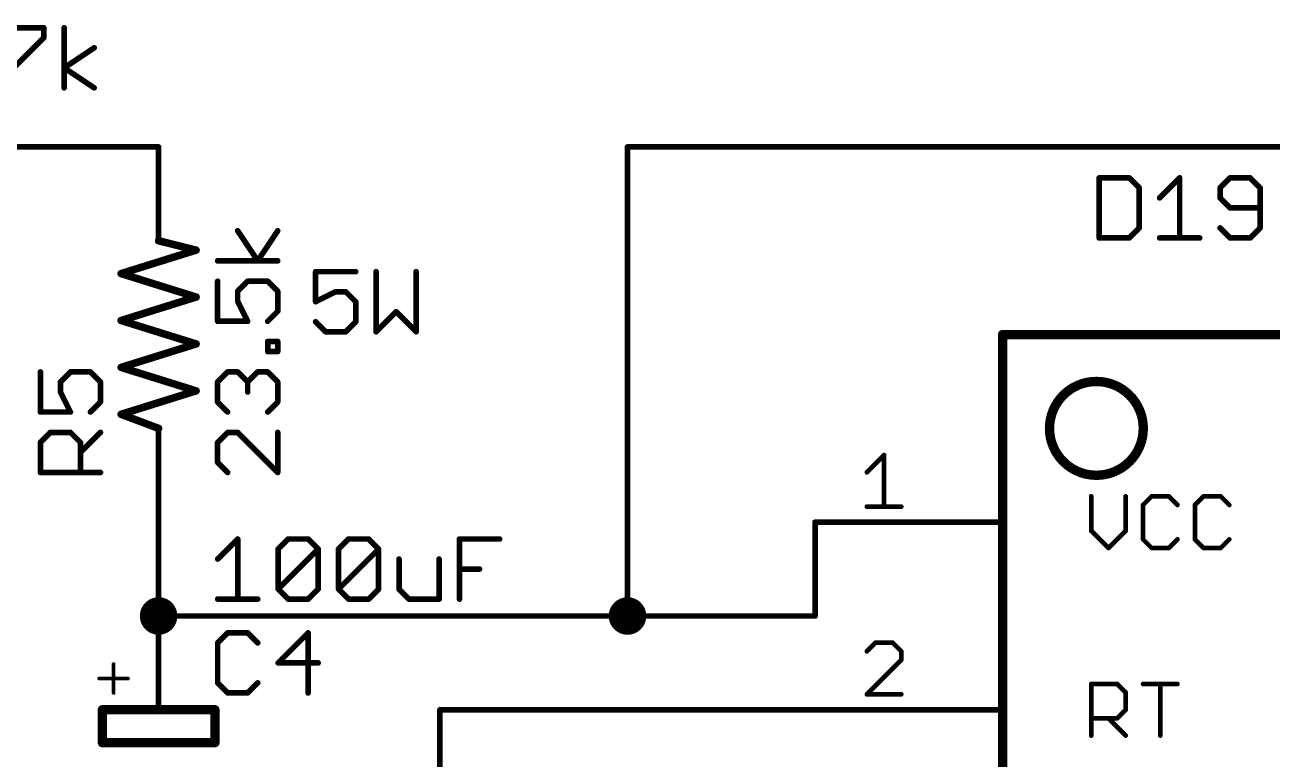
# Model space of a CAD drawing. Extents: x -40 to 215, y -109 to 87.
# Drawn here: x 67.5 to 101.28, y 64.71 to 84.58 of the extents above; entities that cross this region are included whole.
import ezdxf

# ---------------------------------------------------------------- set-up
doc = ezdxf.new("R2010")
doc.units = 0
for name, color, linetype in [('91', 94, 'CONTINUOUS'), ('94', 14, 'CONTINUOUS'), ('95', 251, 'CONTINUOUS'), ('96', 251, 'CONTINUOUS'), ('97', 251, 'CONTINUOUS')]:
    doc.layers.add(name, color=color, linetype=linetype)

msp = doc.modelspace()

# ---------------------------------------------------------------- linework, layer by layer
at = {"layer": '91', "const_width": 0.1524}
for points in [[(66.04, 81.28), (71.12, 81.28)], [(101.6, 81.28), (83.82, 81.28)], [(83.82, 81.28), (83.82, 68.58)], [(71.12, 71.12), (71.12, 68.58)], [(88.9, 68.58), (88.9, 71.12)], [(71.12, 68.58), (83.82, 68.58)], [(83.82, 68.58), (88.9, 68.58)], [(88.9, 66.04), (78.74, 66.04)]]:
    msp.add_lwpolyline(points, dxfattribs=at)
at = {"layer": '91'}
for points, const_width in [([(71.12, 81.2419, 1), (71.12, 81.3181)], 0.0762), ([(83.82, 81.3181, 1), (83.82, 81.2419)], 0.0762), ([(83.8581, 81.28, 1), (83.7819, 81.28)], 0.0762), ([(71.1581, 71.12, 1), (71.0819, 71.12)], 0.0762), ([(88.9381, 71.12, 1), (88.8619, 71.12)], 0.0762), ([(71.12, 68.326, 1), (71.12, 68.834, 1), (71.12, 68.326)], 0.508), ([(83.82, 68.326, 1), (83.82, 68.834, 1), (83.82, 68.326)], 0.508), ([(71.12, 68.6181, 1), (71.12, 68.5419)], 0.0762), ([(71.0819, 68.58, 1), (71.1581, 68.58)], 0.0762), ([(83.82, 68.6181, 1), (83.82, 68.5419)], 0.0762), ([(83.7819, 68.58, 1), (83.8581, 68.58)], 0.0762), ([(83.82, 68.5419, 1), (83.82, 68.6181)], 0.0762), ([(88.8619, 68.58, 1), (88.9381, 68.58)], 0.0762), ([(88.9, 68.5419, 1), (88.9, 68.6181)], 0.0762), ([(78.74, 66.0781, 1), (78.74, 66.0019)], 0.0762), ([(88.9, 66.0019, 1), (88.9, 66.0781)], 0.0762)]:
    msp.add_lwpolyline(points, format="xyb", dxfattribs=dict(at, const_width=const_width))
at = {"layer": '94'}
for points, const_width in [([(71.12, 81.28), (71.12, 78.74)], 0.1524), ([(72.136, 78.486), (71.12, 78.74)], 0.2032), ([(70.104, 77.851), (72.136, 78.486)], 0.2032), ([(72.136, 77.216), (70.104, 77.851)], 0.2032), ([(70.104, 76.581), (72.136, 77.216)], 0.2032), ([(72.136, 75.946), (70.104, 76.581)], 0.2032), ([(70.104, 75.311), (72.136, 75.946)], 0.2032), ([(93.98, 76.2), (111.76, 76.2)], 0.254), ([(93.98, 53.34), (93.98, 76.2)], 0.254), ([(72.136, 74.676), (70.104, 75.311)], 0.2032), ([(70.104, 74.041), (72.136, 74.676)], 0.2032), ([(71.12, 73.66), (70.104, 74.041)], 0.2032), ([(71.12, 71.12), (71.12, 73.66)], 0.1524), ([(88.9, 71.12), (93.98, 71.12)], 0.1524), ([(71.12, 68.58), (71.12, 66.04)], 0.1524), ([(69.9003, 66.4972), (69.9003, 67.2768)], 0.1016), ([(69.5105, 66.887), (70.2901, 66.887)], 0.1016), ([(69.596, 66.04), (69.596, 65.151)], 0.254), ([(69.596, 66.04), (72.644, 66.04)], 0.254), ([(72.644, 65.151), (72.644, 66.04)], 0.254), ([(78.74, 66.04), (78.74, 63.5)], 0.1524), ([(88.9, 66.04), (93.98, 66.04)], 0.1524), ([(69.596, 65.151), (72.644, 65.151)], 0.254)]:
    msp.add_lwpolyline(points, dxfattribs=dict(at, const_width=const_width))
for points, const_width in [([(71.1581, 81.28, 1), (71.0819, 81.28)], 0.0762), ([(71.1323, 78.7893, 1), (71.1077, 78.6907)], 0.1016), ([(71.0819, 78.74, 1), (71.1581, 78.74)], 0.0762), ([(72.1512, 78.4375, 1), (72.1208, 78.5345)], 0.1016), ([(72.1237, 78.4367, 1), (72.1483, 78.5353)], 0.1016), ([(70.1192, 77.8995, 1), (70.0888, 77.8025)], 0.1016), ([(70.0888, 77.8995, 1), (70.1192, 77.8025)], 0.1016), ([(72.1512, 77.1675, 1), (72.1208, 77.2645)], 0.1016), ([(72.1208, 77.1675, 1), (72.1512, 77.2645)], 0.1016), ([(70.1192, 76.6295, 1), (70.0888, 76.5325)], 0.1016), ([(70.0888, 76.6295, 1), (70.1192, 76.5325)], 0.1016), ([(72.1512, 75.8975, 1), (72.1208, 75.9945)], 0.1016), ([(72.1208, 75.8975, 1), (72.1512, 75.9945)], 0.1016), ([(93.98, 76.2635, 1), (93.98, 76.1365)], 0.127), ([(94.0435, 76.2, 1), (93.9165, 76.2)], 0.127), ([(70.1192, 75.3595, 1), (70.0888, 75.2625)], 0.1016), ([(70.0888, 75.3595, 1), (70.1192, 75.2625)], 0.1016), ([(96.52, 72.39, 1), (96.52, 74.93, 1), (96.52, 72.39)], 0.254), ([(72.1512, 74.6275, 1), (72.1208, 74.7245)], 0.1016), ([(72.1208, 74.6275, 1), (72.1512, 74.7245)], 0.1016), ([(70.1218, 74.0886, 1), (70.0862, 73.9934)], 0.1016), ([(70.0888, 74.0895, 1), (70.1192, 73.9925)], 0.1016), ([(71.1581, 73.66, 1), (71.0819, 73.66)], 0.0762), ([(71.1022, 73.6124, 1), (71.1378, 73.7076)], 0.1016), ([(71.0819, 71.12, 1), (71.1581, 71.12)], 0.0762), ([(88.9, 71.1581, 1), (88.9, 71.0819)], 0.0762), ([(93.98, 71.0819, 1), (93.98, 71.1581)], 0.0762), ([(71.1581, 68.58, 1), (71.0819, 68.58)], 0.0762), ([(69.9257, 67.2768, 1), (69.8749, 67.2768)], 0.0508), ([(69.5105, 66.9124, 1), (69.5105, 66.8616)], 0.0508), ([(70.2901, 66.8616, 1), (70.2901, 66.9124)], 0.0508), ([(69.8749, 66.4972, 1), (69.9257, 66.4972)], 0.0508), ([(69.6595, 66.04, 1), (69.5325, 66.04)], 0.127), ([(69.596, 66.1035, 1), (69.596, 65.9765)], 0.127), ([(71.0819, 66.04, 1), (71.1581, 66.04)], 0.0762), ([(72.7075, 66.04, 1), (72.5805, 66.04)], 0.127), ([(72.644, 65.9765, 1), (72.644, 66.1035)], 0.127), ([(78.7781, 66.04, 1), (78.7019, 66.04)], 0.0762), ([(88.9, 66.0781, 1), (88.9, 66.0019)], 0.0762), ([(93.98, 66.0019, 1), (93.98, 66.0781)], 0.0762), ([(69.596, 65.2145, 1), (69.596, 65.0875)], 0.127), ([(69.5325, 65.151, 1), (69.6595, 65.151)], 0.127), ([(72.5805, 65.151, 1), (72.7075, 65.151)], 0.127), ([(72.644, 65.0875, 1), (72.644, 65.2145)], 0.127)]:
    msp.add_lwpolyline(points, format="xyb", dxfattribs=dict(at, const_width=const_width))
at = {"layer": '95'}
for points, const_width in [([(96.5962, 80.4432), (96.5962, 78.8162)], 0.1524), ([(97.4097, 80.4432), (96.5962, 80.4432)], 0.1524), ([(97.6809, 80.172), (97.4097, 80.4432)], 0.1524), ([(98.2334, 79.9009), (98.7757, 80.4432)], 0.1524), ([(98.7757, 80.4432), (98.7757, 78.8162)], 0.1524), ([(100.1417, 80.4432), (99.8705, 80.172)], 0.1524), ([(100.684, 80.4432), (100.1417, 80.4432)], 0.1524), ([(100.9552, 80.172), (100.684, 80.4432)], 0.1524), ([(97.6809, 79.0874), (97.6809, 80.172)], 0.1524), ([(99.8705, 80.172), (99.8705, 79.9009)], 0.1524), ([(100.9552, 79.0874), (100.9552, 80.172)], 0.1524), ([(99.8705, 79.9009), (100.1417, 79.6297)], 0.1524), ([(100.1417, 79.6297), (100.9552, 79.6297)], 0.1524), ([(97.4097, 78.8162), (97.6809, 79.0874)], 0.1524), ([(99.8705, 79.0874), (100.1417, 78.8162)], 0.1524), ([(100.684, 78.8162), (100.9552, 79.0874)], 0.1524), ([(96.5962, 78.8162), (97.4097, 78.8162)], 0.1524), ([(98.2334, 78.8162), (99.318, 78.8162)], 0.1524), ([(100.1417, 78.8162), (100.684, 78.8162)], 0.1524), ([(67.9182, 75.188), (67.9182, 74.1034)], 0.1524), ([(68.4605, 74.9168), (68.7317, 75.188)], 0.1524), ([(68.4605, 74.6457), (68.4605, 74.9168)], 0.1524), ([(68.7317, 75.188), (69.274, 75.188)], 0.1524), ([(69.274, 75.188), (69.5452, 74.9168)], 0.1524), ([(69.5452, 74.9168), (69.5452, 74.3745)], 0.1524), ([(68.7317, 74.1034), (68.4605, 74.6457)], 0.1524), ([(69.5452, 74.3745), (69.274, 74.1034)], 0.1524), ([(67.9182, 74.1034), (68.7317, 74.1034)], 0.1524), ([(67.9182, 73.2797), (68.1894, 73.5509)], 0.1524), ([(67.9182, 72.4662), (67.9182, 73.2797)], 0.1524), ([(68.1894, 73.5509), (68.7317, 73.5509)], 0.1524), ([(68.7317, 73.5509), (69.0029, 73.2797)], 0.1524), ([(69.0029, 73.0085), (69.5452, 73.5509)], 0.1524), ([(69.0029, 73.2797), (69.0029, 72.4662)], 0.1524), ([(90.3034, 72.4712), (90.7695, 72.9373)], 0.127), ([(90.7695, 72.9373), (90.7695, 71.5391)], 0.127), ([(69.5452, 72.4662), (67.9182, 72.4662)], 0.1524), ([(96.3803, 71.8197), (96.3803, 70.8876)], 0.127), ([(97.3124, 70.8876), (97.3124, 71.8197)], 0.127), ([(98.0166, 71.8197), (97.7836, 71.5867)], 0.127), ([(97.7836, 71.5867), (97.7836, 70.6545)], 0.127), ([(98.4827, 71.8197), (98.0166, 71.8197)], 0.127), ([(98.7157, 71.5867), (98.4827, 71.8197)], 0.127), ([(99.4199, 71.8197), (99.1869, 71.5867)], 0.127), ([(99.1869, 71.5867), (99.1869, 70.6545)], 0.127), ([(99.886, 71.8197), (99.4199, 71.8197)], 0.127), ([(100.119, 71.5867), (99.886, 71.8197)], 0.127), ([(90.3034, 71.5391), (91.2356, 71.5391)], 0.127), ([(96.3803, 70.8876), (96.8464, 70.4215)], 0.127), ([(96.8464, 70.4215), (97.3124, 70.8876)], 0.127), ([(97.7836, 70.6545), (98.0166, 70.4215)], 0.127), ([(98.4827, 70.4215), (98.7157, 70.6545)], 0.127), ([(99.1869, 70.6545), (99.4199, 70.4215)], 0.127), ([(99.886, 70.4215), (100.119, 70.6545)], 0.127), ([(98.0166, 70.4215), (98.4827, 70.4215)], 0.127), ([(99.4199, 70.4215), (99.886, 70.4215)], 0.127), ([(72.9914, 68.1242), (72.7202, 67.853)], 0.1524), ([(72.7202, 67.853), (72.7202, 66.7684)], 0.1524), ([(73.5337, 68.1242), (72.9914, 68.1242)], 0.1524), ([(73.8049, 67.853), (73.5337, 68.1242)], 0.1524), ([(75.1709, 68.1242), (74.3574, 67.3107)], 0.1524), ([(75.1709, 66.4972), (75.1709, 68.1242)], 0.1524), ([(90.5365, 67.8573), (90.3034, 67.6243)], 0.127), ([(91.0025, 67.8573), (90.5365, 67.8573)], 0.127), ([(91.2356, 67.6243), (91.0025, 67.8573)], 0.127), ([(91.2356, 67.3912), (91.2356, 67.6243)], 0.127), ([(74.3574, 67.3107), (75.442, 67.3107)], 0.1524), ([(90.3034, 66.4591), (91.2356, 67.3912)], 0.127), ([(72.7202, 66.7684), (72.9914, 66.4972)], 0.1524), ([(72.9914, 66.4972), (73.5337, 66.4972)], 0.1524), ([(73.5337, 66.4972), (73.8049, 66.7684)], 0.1524), ([(96.3803, 65.3415), (96.3803, 66.7397)], 0.127), ([(96.3803, 66.7397), (97.0794, 66.7397)], 0.127), ([(97.0794, 66.7397), (97.3124, 66.5067)], 0.127), ([(97.3124, 66.5067), (97.3124, 66.0406)], 0.127), ([(97.7836, 66.7397), (98.7157, 66.7397)], 0.127), ([(98.2496, 65.3415), (98.2496, 66.7397)], 0.127), ([(91.2356, 66.4591), (90.3034, 66.4591)], 0.127), ([(97.0794, 65.8076), (96.3803, 65.8076)], 0.127), ([(96.8464, 65.8076), (97.3124, 65.3415)], 0.127), ([(97.3124, 66.0406), (97.0794, 65.8076)], 0.127)]:
    msp.add_lwpolyline(points, dxfattribs=dict(at, const_width=const_width))
for points, const_width in [([(96.6343, 80.4432, 1), (96.5581, 80.4432)], 0.0762), ([(96.5962, 80.4813, 1), (96.5962, 80.4051)], 0.0762), ([(97.4366, 80.4701, 1), (97.3828, 80.4162)], 0.0762), ([(97.4097, 80.4051, 1), (97.4097, 80.4813)], 0.0762), ([(98.8138, 80.4432, 1), (98.7376, 80.4432)], 0.0762), ([(98.8026, 80.4162, 1), (98.7487, 80.4701)], 0.0762), ([(100.1417, 80.4813, 1), (100.1417, 80.4051)], 0.0762), ([(100.1686, 80.4162, 1), (100.1147, 80.4701)], 0.0762), ([(100.7109, 80.4701, 1), (100.6571, 80.4162)], 0.0762), ([(100.684, 80.4051, 1), (100.684, 80.4813)], 0.0762), ([(97.719, 80.172, 1), (97.6428, 80.172)], 0.0762), ([(97.6539, 80.1451, 1), (97.7078, 80.199)], 0.0762), ([(99.9086, 80.172, 1), (99.8324, 80.172)], 0.0762), ([(99.8436, 80.199, 1), (99.8975, 80.1451)], 0.0762), ([(100.9933, 80.172, 1), (100.9171, 80.172)], 0.0762), ([(100.9282, 80.1451, 1), (100.9821, 80.199)], 0.0762), ([(98.2064, 79.9278, 1), (98.2603, 79.8739)], 0.0762), ([(99.8975, 79.9278, 1), (99.8436, 79.8739)], 0.0762), ([(99.8324, 79.9009, 1), (99.9086, 79.9009)], 0.0762), ([(100.1417, 79.6678, 1), (100.1417, 79.5916)], 0.0762), ([(100.1147, 79.6028, 1), (100.1686, 79.6566)], 0.0762), ([(100.9552, 79.5916, 1), (100.9552, 79.6678)], 0.0762), ([(97.6428, 79.0874, 1), (97.719, 79.0874)], 0.0762), ([(97.7078, 79.0604, 1), (97.6539, 79.1143)], 0.0762), ([(99.8975, 79.1143, 1), (99.8436, 79.0604)], 0.0762), ([(100.9171, 79.0874, 1), (100.9933, 79.0874)], 0.0762), ([(100.9821, 79.0604, 1), (100.9282, 79.1143)], 0.0762), ([(96.5962, 78.8543, 1), (96.5962, 78.7781)], 0.0762), ([(96.5581, 78.8162, 1), (96.6343, 78.8162)], 0.0762), ([(97.3828, 78.8431, 1), (97.4366, 78.7893)], 0.0762), ([(97.4097, 78.7781, 1), (97.4097, 78.8543)], 0.0762), ([(98.2334, 78.8543, 1), (98.2334, 78.7781)], 0.0762), ([(98.7376, 78.8162, 1), (98.8138, 78.8162)], 0.0762), ([(99.318, 78.7781, 1), (99.318, 78.8543)], 0.0762), ([(100.1417, 78.8543, 1), (100.1417, 78.7781)], 0.0762), ([(100.1147, 78.7893, 1), (100.1686, 78.8431)], 0.0762), ([(100.6571, 78.8431, 1), (100.7109, 78.7893)], 0.0762), ([(100.684, 78.7781, 1), (100.684, 78.8543)], 0.0762), ([(67.9563, 75.188, 1), (67.8801, 75.188)], 0.0762), ([(68.4986, 74.9168, 1), (68.4224, 74.9168)], 0.0762), ([(68.7317, 75.2261, 1), (68.7317, 75.1499)], 0.0762), ([(68.7586, 75.1611, 1), (68.7048, 75.215)], 0.0762), ([(69.301, 75.215, 1), (69.2471, 75.1611)], 0.0762), ([(69.274, 75.1499, 1), (69.274, 75.2261)], 0.0762), ([(69.5833, 74.9168, 1), (69.5071, 74.9168)], 0.0762), ([(68.4336, 74.9438, 1), (68.4875, 74.8899)], 0.0762), ([(68.4224, 74.6457, 1), (68.4986, 74.6457)], 0.0762), ([(68.4946, 74.6627, 1), (68.4265, 74.6286)], 0.0762), ([(69.5183, 74.8899, 1), (69.5721, 74.9438)], 0.0762), ([(69.5071, 74.3745, 1), (69.5833, 74.3745)], 0.0762), ([(69.5721, 74.3476, 1), (69.5183, 74.4015)], 0.0762), ([(67.9182, 74.1415, 1), (67.9182, 74.0653)], 0.0762), ([(67.8801, 74.1034, 1), (67.9563, 74.1034)], 0.0762), ([(68.6976, 74.0863, 1), (68.7658, 74.1204)], 0.0762), ([(68.7317, 74.0653, 1), (68.7317, 74.1415)], 0.0762), ([(69.2471, 74.1303, 1), (69.301, 74.0764)], 0.0762), ([(67.9563, 73.2797, 1), (67.8801, 73.2797)], 0.0762), ([(67.8913, 73.3066, 1), (67.9452, 73.2528)], 0.0762), ([(68.1894, 73.589, 1), (68.1894, 73.5128)], 0.0762), ([(68.2163, 73.5239, 1), (68.1624, 73.5778)], 0.0762), ([(68.7586, 73.5778, 1), (68.7048, 73.5239)], 0.0762), ([(68.7317, 73.5128, 1), (68.7317, 73.589)], 0.0762), ([(69.041, 73.2797, 1), (68.9648, 73.2797)], 0.0762), ([(68.9759, 73.2528, 1), (69.0298, 73.3066)], 0.0762), ([(69.5721, 73.5239, 1), (69.5183, 73.5778)], 0.0762), ([(68.9759, 73.0355, 1), (69.0298, 72.9816)], 0.0762), ([(90.8012, 72.9373, 1), (90.7377, 72.9373)], 0.0635), ([(90.7919, 72.9148, 1), (90.747, 72.9597)], 0.0635), ([(67.9182, 72.5043, 1), (67.9182, 72.4281)], 0.0762), ([(67.8801, 72.4662, 1), (67.9563, 72.4662)], 0.0762), ([(68.9648, 72.4662, 1), (69.041, 72.4662)], 0.0762), ([(69.5452, 72.4281, 1), (69.5452, 72.5043)], 0.0762), ([(90.281, 72.4937, 1), (90.3259, 72.4488)], 0.0635), ([(96.4121, 71.8197, 1), (96.3486, 71.8197)], 0.0635), ([(97.3442, 71.8197, 1), (97.2807, 71.8197)], 0.0635), ([(97.8153, 71.5867, 1), (97.7518, 71.5867)], 0.0635), ([(97.7611, 71.6091, 1), (97.806, 71.5642)], 0.0635), ([(98.0166, 71.8514, 1), (98.0166, 71.7879)], 0.0635), ([(98.0391, 71.7972, 1), (97.9942, 71.8421)], 0.0635), ([(98.5051, 71.8421, 1), (98.4602, 71.7972)], 0.0635), ([(98.4827, 71.7879, 1), (98.4827, 71.8514)], 0.0635), ([(98.6933, 71.5642, 1), (98.7382, 71.6091)], 0.0635), ([(99.2186, 71.5867, 1), (99.1551, 71.5867)], 0.0635), ([(99.1644, 71.6091, 1), (99.2093, 71.5642)], 0.0635), ([(99.4199, 71.8514, 1), (99.4199, 71.7879)], 0.0635), ([(99.4423, 71.7972, 1), (99.3974, 71.8421)], 0.0635), ([(99.9084, 71.8421, 1), (99.8635, 71.7972)], 0.0635), ([(99.886, 71.7879, 1), (99.886, 71.8514)], 0.0635), ([(100.0965, 71.5642, 1), (100.1414, 71.6091)], 0.0635), ([(90.3034, 71.5709, 1), (90.3034, 71.5074)], 0.0635), ([(90.7377, 71.5391, 1), (90.8012, 71.5391)], 0.0635), ([(91.2356, 71.5074, 1), (91.2356, 71.5709)], 0.0635), ([(96.4028, 70.91, 1), (96.3578, 70.8651)], 0.0635), ([(97.3349, 70.8651, 1), (97.29, 70.91)], 0.0635), ([(96.3486, 70.8876, 1), (96.4121, 70.8876)], 0.0635), ([(97.2807, 70.8876, 1), (97.3442, 70.8876)], 0.0635), ([(97.806, 70.677, 1), (97.7611, 70.6321)], 0.0635), ([(97.7518, 70.6545, 1), (97.8153, 70.6545)], 0.0635), ([(98.7382, 70.6321, 1), (98.6933, 70.677)], 0.0635), ([(99.2093, 70.677, 1), (99.1644, 70.6321)], 0.0635), ([(99.1551, 70.6545, 1), (99.2186, 70.6545)], 0.0635), ([(100.1414, 70.6321, 1), (100.0965, 70.677)], 0.0635), ([(96.8239, 70.444, 1), (96.8688, 70.399)], 0.0635), ([(96.8239, 70.399, 1), (96.8688, 70.444)], 0.0635), ([(98.0166, 70.4533, 1), (98.0166, 70.3898)], 0.0635), ([(97.9942, 70.399, 1), (98.0391, 70.444)], 0.0635), ([(98.4602, 70.444, 1), (98.5051, 70.399)], 0.0635), ([(98.4827, 70.3898, 1), (98.4827, 70.4533)], 0.0635), ([(99.4199, 70.4533, 1), (99.4199, 70.3898)], 0.0635), ([(99.3974, 70.399, 1), (99.4423, 70.444)], 0.0635), ([(99.8635, 70.444, 1), (99.9084, 70.399)], 0.0635), ([(99.886, 70.3898, 1), (99.886, 70.4533)], 0.0635), ([(72.7583, 67.853, 1), (72.6821, 67.853)], 0.0762), ([(72.6933, 67.88, 1), (72.7471, 67.8261)], 0.0762), ([(72.9914, 68.1623, 1), (72.9914, 68.0861)], 0.0762), ([(73.0183, 68.0972, 1), (72.9644, 68.1511)], 0.0762), ([(73.5606, 68.1511, 1), (73.5068, 68.0972)], 0.0762), ([(73.5337, 68.0861, 1), (73.5337, 68.1623)], 0.0762), ([(73.7779, 67.8261, 1), (73.8318, 67.88)], 0.0762), ([(75.209, 68.1242, 1), (75.1328, 68.1242)], 0.0762), ([(75.1978, 68.0972, 1), (75.1439, 68.1511)], 0.0762), ([(90.5365, 67.889, 1), (90.5365, 67.8255)], 0.0635), ([(90.5589, 67.8348, 1), (90.514, 67.8797)], 0.0635), ([(91.025, 67.8797, 1), (90.9801, 67.8348)], 0.0635), ([(91.0025, 67.8255, 1), (91.0025, 67.889)], 0.0635), ([(90.281, 67.6467, 1), (90.3259, 67.6018)], 0.0635), ([(91.2673, 67.6243, 1), (91.2038, 67.6243)], 0.0635), ([(91.2131, 67.6018, 1), (91.258, 67.6467)], 0.0635), ([(74.3574, 67.3488, 1), (74.3574, 67.2726)], 0.0762), ([(74.3304, 67.3376, 1), (74.3843, 67.2838)], 0.0762), ([(75.442, 67.2726, 1), (75.442, 67.3488)], 0.0762), ([(91.2038, 67.3912, 1), (91.2673, 67.3912)], 0.0635), ([(91.258, 67.3688, 1), (91.2131, 67.4137)], 0.0635), ([(72.7471, 66.7953, 1), (72.6933, 66.7414)], 0.0762), ([(72.6821, 66.7684, 1), (72.7583, 66.7684)], 0.0762), ([(72.9914, 66.5353, 1), (72.9914, 66.4591)], 0.0762), ([(72.9644, 66.4703, 1), (73.0183, 66.5241)], 0.0762), ([(73.5068, 66.5241, 1), (73.5606, 66.4703)], 0.0762), ([(73.5337, 66.4591, 1), (73.5337, 66.5353)], 0.0762), ([(73.8318, 66.7414, 1), (73.7779, 66.7953)], 0.0762), ([(96.3803, 66.7714, 1), (96.3803, 66.7079)], 0.0635), ([(96.4121, 66.7397, 1), (96.3486, 66.7397)], 0.0635), ([(97.1018, 66.7621, 1), (97.0569, 66.7172)], 0.0635), ([(97.0794, 66.7079, 1), (97.0794, 66.7714)], 0.0635), ([(97.3442, 66.5067, 1), (97.2807, 66.5067)], 0.0635), ([(97.29, 66.4842, 1), (97.3349, 66.5291)], 0.0635), ([(97.7836, 66.7714, 1), (97.7836, 66.7079)], 0.0635), ([(98.2814, 66.7397, 1), (98.2179, 66.7397)], 0.0635), ([(98.7157, 66.7079, 1), (98.7157, 66.7714)], 0.0635), ([(75.1328, 66.4972, 1), (75.209, 66.4972)], 0.0762), ([(90.3034, 66.4909, 1), (90.3034, 66.4274)], 0.0635), ([(90.281, 66.4816, 1), (90.3259, 66.4366)], 0.0635), ([(91.2356, 66.4274, 1), (91.2356, 66.4909)], 0.0635), ([(96.3803, 65.8393, 1), (96.3803, 65.7758)], 0.0635), ([(96.8688, 65.83, 1), (96.8239, 65.7851)], 0.0635), ([(97.0794, 65.7758, 1), (97.0794, 65.8393)], 0.0635), ([(97.2807, 66.0406, 1), (97.3442, 66.0406)], 0.0635), ([(97.3349, 66.0181, 1), (97.29, 66.063)], 0.0635), ([(97.0569, 65.83, 1), (97.1018, 65.7851)], 0.0635), ([(96.3486, 65.3415, 1), (96.4121, 65.3415)], 0.0635), ([(97.29, 65.319, 1), (97.3349, 65.364)], 0.0635), ([(98.2179, 65.3415, 1), (98.2814, 65.3415)], 0.0635)]:
    msp.add_lwpolyline(points, format="xyb", dxfattribs=dict(at, const_width=const_width))
at = {"layer": '96', "const_width": 0.1524}
for points in [[(66.9247, 84.5072), (68.0094, 84.5072)], [(68.0094, 84.5072), (68.0094, 84.236)], [(68.5619, 82.8802), (68.5619, 84.5072)], [(68.0094, 84.236), (66.9247, 83.1514)], [(68.5619, 83.4225), (69.3754, 83.9649)], [(69.3754, 82.8802), (68.5619, 83.4225)], [(73.8035, 78.1962), (73.2611, 79.0097)], [(74.3458, 79.0097), (73.8035, 78.1962)], [(74.3458, 78.1962), (72.7188, 78.1962)], [(72.7188, 77.6437), (72.7188, 76.5591)], [(73.2611, 77.3726), (73.5323, 77.6437)], [(73.5323, 77.6437), (74.0746, 77.6437)], [(74.0746, 77.6437), (74.3458, 77.3726)], [(73.2611, 77.1014), (73.2611, 77.3726)], [(74.3458, 77.3726), (74.3458, 76.8303)], [(73.5323, 76.5591), (73.2611, 77.1014)], [(74.3458, 76.8303), (74.0746, 76.5591)], [(72.7188, 76.5591), (73.5323, 76.5591)], [(74.0746, 75.7405), (74.0746, 76.0117)], [(74.0746, 76.0117), (74.3458, 76.0117)], [(74.3458, 76.0117), (74.3458, 75.7405)], [(74.3458, 75.7405), (74.0746, 75.7405)], [(72.7188, 74.9168), (72.99, 75.188)], [(72.7188, 74.3745), (72.7188, 74.9168)], [(72.99, 75.188), (73.2611, 75.188)], [(73.2611, 75.188), (73.5323, 74.9168)], [(73.5323, 74.9168), (73.8035, 75.188)], [(73.5323, 74.9168), (73.5323, 74.6457)], [(73.8035, 75.188), (74.0746, 75.188)], [(74.0746, 75.188), (74.3458, 74.9168)], [(74.3458, 74.9168), (74.3458, 74.3745)], [(72.99, 74.1034), (72.7188, 74.3745)], [(74.3458, 74.3745), (74.0746, 74.1034)], [(72.99, 73.5509), (72.7188, 73.2797)], [(72.7188, 73.2797), (72.7188, 72.7374)], [(73.2611, 73.5509), (72.99, 73.5509)], [(74.3458, 72.4662), (73.2611, 73.5509)], [(74.3458, 73.5509), (74.3458, 72.4662)], [(72.7188, 72.7374), (72.99, 72.4662)], [(72.7202, 70.1219), (73.2625, 70.6642)], [(73.2625, 70.6642), (73.2625, 69.0372)], [(74.3574, 70.393), (74.6285, 70.6642)], [(74.6285, 70.6642), (75.1709, 70.6642)], [(75.1709, 70.6642), (75.442, 70.393)], [(75.9945, 70.393), (76.2657, 70.6642)], [(76.2657, 70.6642), (76.808, 70.6642)], [(76.808, 70.6642), (77.0792, 70.393)], [(79.2688, 69.0372), (79.2688, 70.6642)], [(79.2688, 70.6642), (80.3535, 70.6642)], [(74.3574, 69.3084), (74.3574, 70.393)], [(74.3574, 69.3084), (75.442, 70.393)], [(75.442, 70.393), (75.442, 69.3084)], [(75.9945, 69.3084), (75.9945, 70.393)], [(75.9945, 69.3084), (77.0792, 70.393)], [(77.0792, 70.393), (77.0792, 69.3084)], [(77.6317, 70.1219), (77.6317, 69.3084)], [(78.7163, 69.0372), (78.7163, 70.1219)], [(79.2688, 69.8507), (79.8112, 69.8507)], [(74.6285, 69.0372), (74.3574, 69.3084)], [(75.442, 69.3084), (75.1709, 69.0372)], [(76.2657, 69.0372), (75.9945, 69.3084)], [(77.0792, 69.3084), (76.808, 69.0372)], [(77.6317, 69.3084), (77.9028, 69.0372)], [(72.7202, 69.0372), (73.8049, 69.0372)], [(75.1709, 69.0372), (74.6285, 69.0372)], [(76.808, 69.0372), (76.2657, 69.0372)], [(77.9028, 69.0372), (78.7163, 69.0372)]]:
    msp.add_lwpolyline(points, dxfattribs=at)
at = {"layer": '96', "const_width": 0.0762}
for points in [[(68.0475, 84.5072, 1), (67.9713, 84.5072)], [(68.0094, 84.4691, 1), (68.0094, 84.5453)], [(68.6, 84.5072, 1), (68.5238, 84.5072)], [(67.9713, 84.236, 1), (68.0475, 84.236)], [(68.0363, 84.2091, 1), (67.9825, 84.263)], [(69.3965, 83.9332, 1), (69.3543, 83.9966)], [(68.583, 83.4542, 1), (68.5408, 83.3908)], [(68.5408, 83.4542, 1), (68.583, 83.3908)], [(68.5238, 82.8802, 1), (68.6, 82.8802)], [(69.3543, 82.8485, 1), (69.3965, 82.9119)], [(73.2928, 79.0309, 1), (73.2294, 78.9886)], [(74.3775, 78.9886, 1), (74.3141, 79.0309)], [(72.7188, 78.2343, 1), (72.7188, 78.1581)], [(73.7718, 78.2174, 1), (73.8352, 78.1751)], [(73.7718, 78.1751, 1), (73.8352, 78.2174)], [(74.3458, 78.1581, 1), (74.3458, 78.2343)], [(72.7569, 77.6437, 1), (72.6807, 77.6437)], [(73.5323, 77.6818, 1), (73.5323, 77.6056)], [(73.5592, 77.6168, 1), (73.5054, 77.6707)], [(74.1016, 77.6707, 1), (74.0477, 77.6168)], [(74.0746, 77.6056, 1), (74.0746, 77.6818)], [(73.2992, 77.3726, 1), (73.223, 77.3726)], [(73.2342, 77.3995, 1), (73.2881, 77.3456)], [(74.3839, 77.3726, 1), (74.3077, 77.3726)], [(74.3189, 77.3456, 1), (74.3727, 77.3995)], [(73.223, 77.1014, 1), (73.2992, 77.1014)], [(73.2952, 77.1185, 1), (73.2271, 77.0844)], [(74.3077, 76.8303, 1), (74.3839, 76.8303)], [(74.3727, 76.8033, 1), (74.3189, 76.8572)], [(72.7188, 76.5972, 1), (72.7188, 76.521)], [(72.6807, 76.5591, 1), (72.7569, 76.5591)], [(73.4982, 76.5421, 1), (73.5664, 76.5761)], [(73.5323, 76.521, 1), (73.5323, 76.5972)], [(74.0477, 76.586, 1), (74.1016, 76.5321)], [(74.1127, 76.0117, 1), (74.0365, 76.0117)], [(74.0746, 76.0498, 1), (74.0746, 75.9736)], [(74.3839, 76.0117, 1), (74.3077, 76.0117)], [(74.3458, 75.9736, 1), (74.3458, 76.0498)], [(74.0746, 75.7786, 1), (74.0746, 75.7024)], [(74.0365, 75.7405, 1), (74.1127, 75.7405)], [(74.3077, 75.7405, 1), (74.3839, 75.7405)], [(74.3458, 75.7024, 1), (74.3458, 75.7786)], [(72.7569, 74.9168, 1), (72.6807, 74.9168)], [(72.99, 75.2261, 1), (72.99, 75.1499)], [(73.0169, 75.1611, 1), (72.963, 75.215)], [(73.2881, 75.215, 1), (73.2342, 75.1611)], [(73.2611, 75.1499, 1), (73.2611, 75.2261)], [(73.5704, 74.9168, 1), (73.4942, 74.9168)], [(73.8035, 75.2261, 1), (73.8035, 75.1499)], [(73.8304, 75.1611, 1), (73.7765, 75.215)], [(74.1016, 75.215, 1), (74.0477, 75.1611)], [(74.0746, 75.1499, 1), (74.0746, 75.2261)], [(74.3839, 74.9168, 1), (74.3077, 74.9168)], [(72.6919, 74.9438, 1), (72.7458, 74.8899)], [(73.5054, 74.9438, 1), (73.5592, 74.8899)], [(73.4942, 74.6457, 1), (73.5704, 74.6457)], [(73.5054, 74.8899, 1), (73.5592, 74.9438)], [(74.3189, 74.8899, 1), (74.3727, 74.9438)], [(72.7458, 74.4015, 1), (72.6919, 74.3476)], [(72.6807, 74.3745, 1), (72.7569, 74.3745)], [(74.3077, 74.3745, 1), (74.3839, 74.3745)], [(74.3727, 74.3476, 1), (74.3189, 74.4015)], [(72.963, 74.0764, 1), (73.0169, 74.1303)], [(74.0477, 74.1303, 1), (74.1016, 74.0764)], [(72.7569, 73.2797, 1), (72.6807, 73.2797)], [(72.6919, 73.3066, 1), (72.7458, 73.2528)], [(72.99, 73.589, 1), (72.99, 73.5128)], [(73.0169, 73.5239, 1), (72.963, 73.5778)], [(73.2881, 73.5778, 1), (73.2342, 73.5239)], [(73.2611, 73.5128, 1), (73.2611, 73.589)], [(74.3839, 73.5509, 1), (74.3077, 73.5509)], [(72.7458, 72.7643, 1), (72.6919, 72.7104)], [(72.6807, 72.7374, 1), (72.7569, 72.7374)], [(72.963, 72.4393, 1), (73.0169, 72.4931)], [(74.3077, 72.4662, 1), (74.3839, 72.4662)], [(74.3189, 72.4393, 1), (74.3727, 72.4931)], [(73.3006, 70.6642, 1), (73.2244, 70.6642)], [(73.2895, 70.6372, 1), (73.2356, 70.6911)], [(74.6285, 70.7023, 1), (74.6285, 70.6261)], [(74.6555, 70.6372, 1), (74.6016, 70.6911)], [(75.1978, 70.6911, 1), (75.1439, 70.6372)], [(75.1709, 70.6261, 1), (75.1709, 70.7023)], [(76.2657, 70.7023, 1), (76.2657, 70.6261)], [(76.2926, 70.6372, 1), (76.2387, 70.6911)], [(76.8349, 70.6911, 1), (76.7811, 70.6372)], [(76.808, 70.6261, 1), (76.808, 70.7023)], [(79.3069, 70.6642, 1), (79.2307, 70.6642)], [(79.2688, 70.7023, 1), (79.2688, 70.6261)], [(80.3535, 70.6261, 1), (80.3535, 70.7023)], [(74.3304, 70.42, 1), (74.3843, 70.3661)], [(74.3955, 70.393, 1), (74.3193, 70.393)], [(75.4801, 70.393, 1), (75.4039, 70.393)], [(75.469, 70.3661, 1), (75.4151, 70.42)], [(75.4151, 70.3661, 1), (75.469, 70.42)], [(76.0326, 70.393, 1), (75.9564, 70.393)], [(75.9676, 70.42, 1), (76.0215, 70.3661)], [(77.1173, 70.393, 1), (77.0411, 70.393)], [(77.1061, 70.3661, 1), (77.0522, 70.42)], [(77.0522, 70.3661, 1), (77.1061, 70.42)], [(72.6933, 70.1488, 1), (72.7471, 70.0949)], [(77.6698, 70.1219, 1), (77.5936, 70.1219)], [(78.7544, 70.1219, 1), (78.6782, 70.1219)], [(79.2688, 69.8888, 1), (79.2688, 69.8126)], [(79.8112, 69.8126, 1), (79.8112, 69.8888)], [(74.3843, 69.3353, 1), (74.3304, 69.2814)], [(74.3304, 69.3353, 1), (74.3843, 69.2814)], [(74.3193, 69.3084, 1), (74.3955, 69.3084)], [(75.4039, 69.3084, 1), (75.4801, 69.3084)], [(75.469, 69.2814, 1), (75.4151, 69.3353)], [(76.0215, 69.3353, 1), (75.9676, 69.2814)], [(75.9676, 69.3353, 1), (76.0215, 69.2814)], [(75.9564, 69.3084, 1), (76.0326, 69.3084)], [(77.0411, 69.3084, 1), (77.1173, 69.3084)], [(77.1061, 69.2814, 1), (77.0522, 69.3353)], [(77.6586, 69.3353, 1), (77.6047, 69.2814)], [(77.5936, 69.3084, 1), (77.6698, 69.3084)], [(72.7202, 69.0753, 1), (72.7202, 68.9991)], [(73.2244, 69.0372, 1), (73.3006, 69.0372)], [(73.8049, 68.9991, 1), (73.8049, 69.0753)], [(74.6285, 69.0753, 1), (74.6285, 68.9991)], [(74.6016, 69.0103, 1), (74.6555, 69.0641)], [(75.1439, 69.0641, 1), (75.1978, 69.0103)], [(75.1709, 68.9991, 1), (75.1709, 69.0753)], [(76.2657, 69.0753, 1), (76.2657, 68.9991)], [(76.2387, 69.0103, 1), (76.2926, 69.0641)], [(76.7811, 69.0641, 1), (76.8349, 69.0103)], [(76.808, 68.9991, 1), (76.808, 69.0753)], [(77.9028, 69.0753, 1), (77.9028, 68.9991)], [(77.8759, 69.0103, 1), (77.9298, 69.0641)], [(78.6782, 69.0372, 1), (78.7544, 69.0372)], [(78.7163, 68.9991, 1), (78.7163, 69.0753)], [(79.2307, 69.0372, 1), (79.3069, 69.0372)]]:
    msp.add_lwpolyline(points, format="xyb", dxfattribs=at)
at = {"layer": '97', "const_width": 0.1524}
for points in [[(76.458, 77.9032), (75.3734, 77.9032)], [(75.3734, 77.9032), (75.3734, 77.0897)], [(77.0105, 77.9032), (77.0105, 76.2762)], [(78.0952, 76.2762), (78.0952, 77.9032)], [(75.3734, 77.0897), (75.9157, 77.3609)], [(75.9157, 77.3609), (76.1869, 77.3609)], [(76.1869, 77.3609), (76.458, 77.0897)], [(76.458, 77.0897), (76.458, 76.5474)], [(77.0105, 76.2762), (77.5528, 76.8185)], [(77.5528, 76.8185), (78.0952, 76.2762)], [(75.6445, 76.2762), (75.3734, 76.5474)], [(76.1869, 76.2762), (75.6445, 76.2762)], [(76.458, 76.5474), (76.1869, 76.2762)]]:
    msp.add_lwpolyline(points, dxfattribs=at)
at = {"layer": '97', "const_width": 0.0762}
for points in [[(75.3734, 77.9413, 1), (75.3734, 77.8651)], [(75.4115, 77.9032, 1), (75.3353, 77.9032)], [(76.458, 77.8651, 1), (76.458, 77.9413)], [(77.0486, 77.9032, 1), (76.9724, 77.9032)], [(78.1333, 77.9032, 1), (78.0571, 77.9032)], [(75.9157, 77.399, 1), (75.9157, 77.3228)], [(75.9327, 77.3268, 1), (75.8986, 77.3949)], [(76.2138, 77.3878, 1), (76.1599, 77.3339)], [(76.1869, 77.3228, 1), (76.1869, 77.399)], [(75.3563, 77.1238, 1), (75.3904, 77.0556)], [(75.3353, 77.0897, 1), (75.4115, 77.0897)], [(76.4961, 77.0897, 1), (76.4199, 77.0897)], [(76.4311, 77.0628, 1), (76.485, 77.1166)], [(77.5798, 76.8455, 1), (77.5259, 76.7916)], [(77.5798, 76.7916, 1), (77.5259, 76.8455)], [(75.4003, 76.5743, 1), (75.3464, 76.5204)], [(75.6445, 76.3143, 1), (75.6445, 76.2381)], [(75.6176, 76.2493, 1), (75.6715, 76.3031)], [(76.1599, 76.3031, 1), (76.2138, 76.2493)], [(76.1869, 76.2381, 1), (76.1869, 76.3143)], [(76.4199, 76.5474, 1), (76.4961, 76.5474)], [(76.485, 76.5204, 1), (76.4311, 76.5743)], [(76.9836, 76.3031, 1), (77.0375, 76.2493)], [(78.0682, 76.2493, 1), (78.1221, 76.3031)], [(76.9724, 76.2762, 1), (77.0486, 76.2762)], [(78.0571, 76.2762, 1), (78.1333, 76.2762)]]:
    msp.add_lwpolyline(points, format="xyb", dxfattribs=at)

doc.saveas('drawing.dxf')
